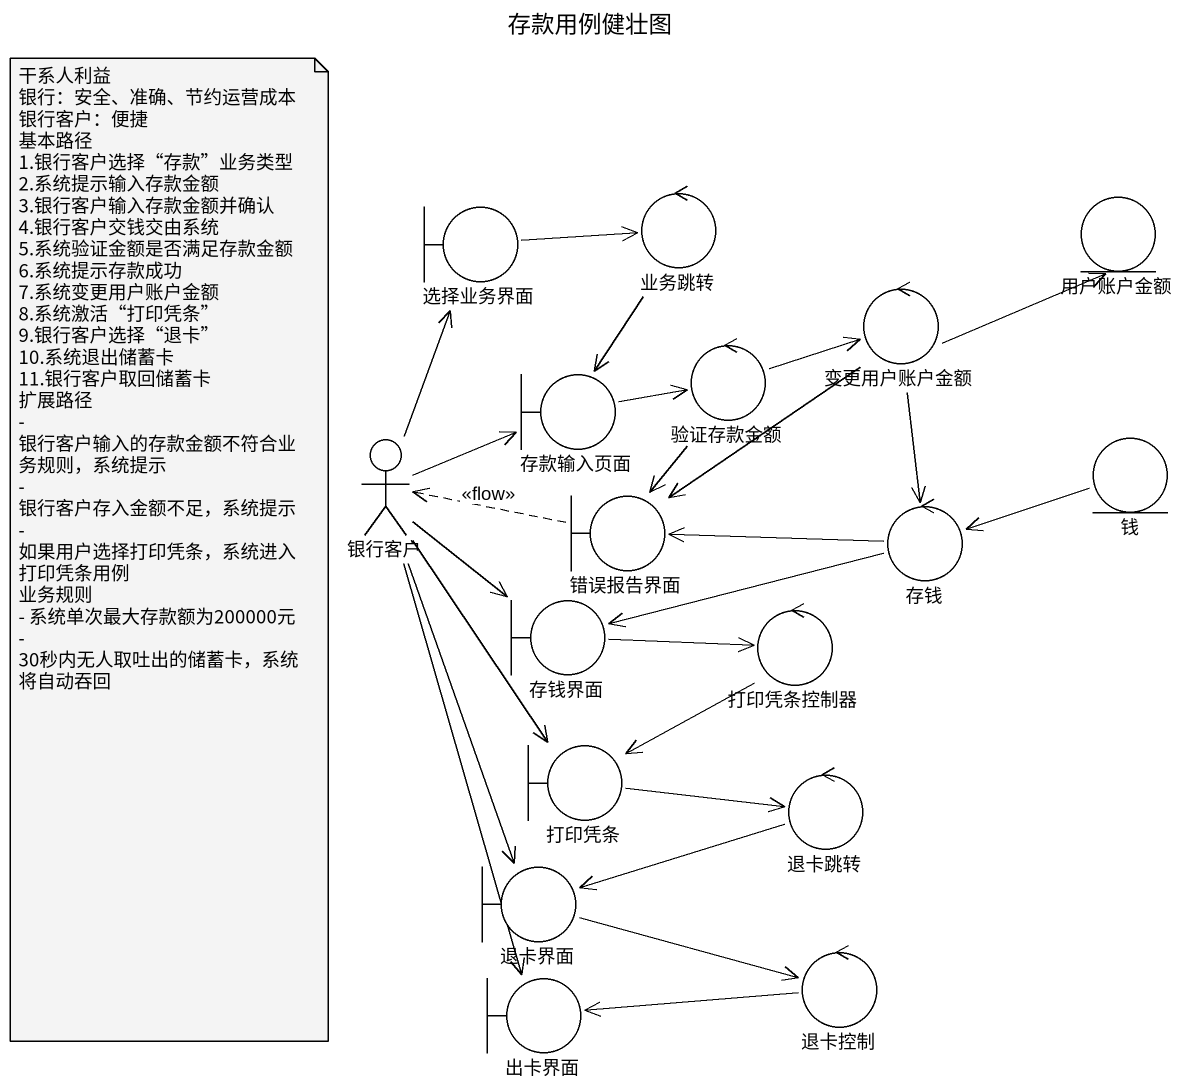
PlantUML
@startuml
title 存款用例健壮图
control 业务跳转
entity 用户账户金额
boundary 选择业务界面
control 验证存款金额
control 变更用户账户金额
boundary 存款输入页面
actor 银行客户
boundary 错误报告界面
control 存钱
entity 钱
boundary 存钱界面
control 打印凭条控制器
boundary 打印凭条
control 退卡跳转
boundary 退卡界面
control 退卡控制
boundary 出卡界面
业务跳转 --> 存款输入页面
选择业务界面 -right-> 业务跳转
验证存款金额 -right-> 变更用户账户金额
验证存款金额 --> 错误报告界面
变更用户账户金额 -right-> 用户账户金额
变更用户账户金额 --> 错误报告界面
变更用户账户金额 --> 存钱
存款输入页面 -right-> 验证存款金额
银行客户 -up-> 选择业务界面
银行客户 -right-> 存款输入页面
银行客户 --> 存钱界面
银行客户 --> 打印凭条
银行客户 --> 退卡界面
银行客户 --> 出卡界面
错误报告界面 .left.> 银行客户 : <<flow>>
存钱 -left-> 错误报告界面
存钱 -left-> 存钱界面
钱 -left-> 存钱
存钱界面 -right-> 打印凭条控制器
打印凭条控制器 --> 打印凭条
打印凭条 -right-> 退卡跳转
退卡跳转 -left-> 退卡界面
退卡界面 -right-> 退卡控制
退卡控制 -left-> 出卡界面
note as N1
  干系人利益
  银行：安全、准确、节约运营成本
  银行客户：便捷
  基本路径
  1.银行客户选择“存款”业务类型
  2.系统提示输入存款金额
  3.银行客户输入存款金额并确认
  4.银行客户交钱交由系统
  5.系统验证金额是否满足存款金额
  6.系统提示存款成功
  7.系统变更用户账户金额
  8.系统激活“打印凭条”
  9.银行客户选择“退卡”
  10.系统退出储蓄卡
  11.银行客户取回储蓄卡
  扩展路径
  - 银行客户输入的存款金额不符合业务规则，系统提示
  - 银行客户存入金额不足，系统提示
  - 如果用户选择打印凭条，系统进入打印凭条用例
  业务规则
  - 系统单次最大存款额为200000元
  - 30秒内无人取吐出的储蓄卡，系统将自动吞回
end note
@enduml
